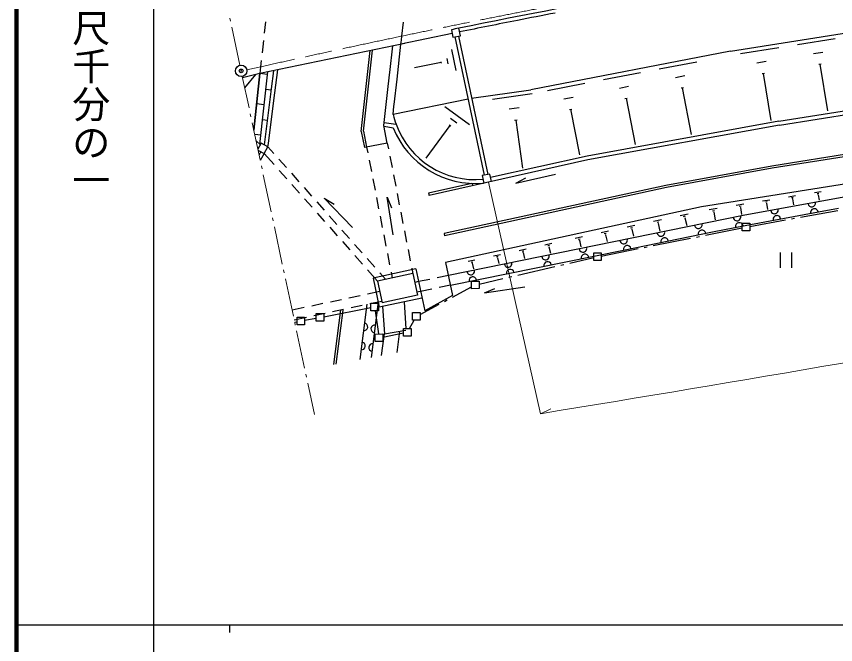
# Model space of a CAD drawing. Units: millimetres, scale not verified. Extents: x 40000 to 680000, y 20000 to 380000.
# Drawn here: x 40000 to 147675, y 202409 to 285025 of the extents above; entities that cross this region are included whole.
import ezdxf
from ezdxf.enums import TextEntityAlignment as Align

# ---------------------------------------------------------------- set-up
doc = ezdxf.new("R2010")
doc.units = ezdxf.units.MM
doc.header["$LTSCALE"] = 1000
doc.header["$PDMODE"] = 32
doc.header["$PDSIZE"] = 500
doc.linetypes.add('CHAIN', pattern=[18.5, 12, -1.5, 3.5, -1.5])
for name, color, linetype, lineweight in [('M-BGD', 7, 'Continuous', 25), ('M-BGD-HTXT', 7, 'Continuous', 13), ('M-BMK', 2, 'CHAIN', 13), ('M-BMK-ROW', 30, 'Continuous', 25), ('M-BMK-SRVR', 3, 'Continuous', 25), ('M-STR-HTXT', 7, 'Continuous', 13), ('M-STR-STR1', 1, 'Continuous', 25), ('M-TTL', 2, 'Continuous', 140), ('M-TTL-BAND', 7, 'Continuous', 25)]:
    doc.layers.add(name, color=color, linetype=linetype, lineweight=lineweight)
doc.layers.add('M-OTRS', color=6, linetype='Continuous')
doc.styles.add('@ＭＳ ゴシック', font='')
doc.styles.get('@ＭＳ ゴシック').set_extended_font_data('@MS Gothic')

msp = doc.modelspace()

# ---------------------------------------------------------------- linework, layer by layer
at = {"layer": 'M-BGD'}
for p, q in [((133872, 280438), (176634, 287292)), ((97172, 283254), (97373, 282272)), ((98355, 282474), (98154, 283456)), ((97272, 282763), (90549, 281371)), ((97373, 282272), (98355, 282474)), ((97624, 282323), (101488, 264135)), ((98115, 282424), (101979, 264246)), ((142652, 281332), (147612, 282120)), ((89080, 277660), (89476, 281149)), ((90034, 276779), (90548, 281371)), ((85322, 269897), (86510, 280533)), ((85622, 269917), (86821, 280594)), ((97185, 280658), (97750, 277922)), ((133872, 280438), (107637, 275380)), ((135186, 280139), (140196, 280938)), ((144748, 280132), (145991, 280334)), ((95824, 278952), (92337, 278246)), ((95804, 279042), (95844, 278872)), ((96575, 279465), (96717, 278783)), ((124493, 278119), (129413, 279068)), ((137302, 278929), (138555, 279131)), ((73526, 275484), (73834, 277880)), ((73839, 273971), (74355, 277991)), ((145452, 278719), (145763, 278770)), ((145612, 278750), (146593, 272607)), ((71999, 277502), (69735, 276932)), ((70008, 275649), (71489, 277395)), ((72000, 277506), (71198, 270068)), ((71198, 270068), (72000, 277506)), ((73002, 277397), (72000, 277506)), ((72003, 268194), (73032, 277718)), ((88793, 275033), (89050, 277319)), ((89050, 277319), (89080, 277660)), ((89657, 273421), (90034, 276779)), ((117148, 276706), (122008, 277645)), ((126620, 277000), (127852, 277232)), ((138016, 277506), (138327, 277557)), ((138166, 277527), (139157, 271343)), ((109812, 275293), (114723, 276242)), ((119254, 275596), (120467, 275829)), ((127363, 275607), (127674, 275668)), ((71752, 275471), (71822, 275541)), ((72594, 268135), (73526, 275484)), ((73506, 275323), (72785, 275402)), ((88347, 271073), (88793, 275033)), ((99820, 274257), (107637, 275380)), ((102577, 274150), (107798, 274899)), ((127524, 275638), (128705, 269495)), ((72567, 273407), (71574, 273516)), ((73125, 268306), (73839, 273971)), ((99359, 274126), (89509, 272107)), ((111939, 274173), (113171, 274405)), ((119988, 274224), (120288, 274285)), ((120138, 274254), (121309, 268192)), ((140220, 271225), (155663, 273702)), ((89509, 272107), (89627, 273210)), ((89627, 273210), (89657, 273421)), ((96323, 273179), (99554, 270798)), ((104754, 272860), (106067, 273052)), ((112683, 272781), (112993, 272841)), ((112833, 272811), (113994, 266798)), ((140301, 270734), (155744, 273210)), ((71327, 271491), (71397, 271561)), ((73001, 271343), (72349, 271412)), ((97057, 271637), (97870, 271046)), ((105467, 271368), (105798, 271418)), ((105638, 271388), (106539, 265084)), ((88298, 270672), (88347, 271073)), ((88752, 268368), (88298, 270672)), ((88318, 270572), (89531, 270383)), ((88347, 271083), (89891, 270835)), ((96988, 270694), (93807, 266380)), ((96888, 270774), (97089, 270624)), ((140210, 271225), (115026, 266649)), ((140301, 270734), (115117, 266158)), ((72141, 269417), (71319, 269507)), ((85322, 269897), (85736, 267782)), ((85622, 269917), (86036, 267843)), ((72073, 268134), (71501, 268645)), ((72193, 268355), (71733, 267542)), ((73066, 267865), (72193, 268355)), ((73066, 267865), (73125, 268306)), ((88752, 268368), (85736, 267782)), ((88752, 268368), (88897, 267622)), ((160291, 268716), (139296, 265349)), ((160341, 268415), (139346, 265049)), ((71813, 267683), (71682, 267803)), ((71753, 267452), (72576, 266992)), ((72144, 267242), (71894, 266811)), ((72576, 266992), (73066, 267865)), ((73066, 267865), (73824, 267011)), ((86036, 267843), (86182, 267097)), ((72576, 266992), (72046, 266089)), ((72576, 266992), (73878, 265525)), ((74488, 266263), (75484, 265142)), ((86373, 266115), (86660, 264643)), ((89089, 266640), (89376, 265168)), ((115117, 266158), (94234, 261489)), ((115006, 266649), (102320, 263815)), ((175410, 266111), (135516, 258829)), ((139296, 265349), (125376, 262794)), ((139356, 265049), (125427, 262504)), ((161448, 265009), (130061, 259964)), ((74542, 264777), (75538, 263655)), ((76148, 264394), (77144, 263273)), ((89567, 264186), (89854, 262714)), ((102209, 264296), (101237, 264085)), ((101237, 264085), (101459, 263103)), ((102431, 263324), (102209, 264296)), ((105639, 263078), (110870, 264278)), ((76202, 262908), (77198, 261786)), ((86851, 263662), (87138, 262189)), ((99865, 263060), (94164, 261779)), ((125376, 262794), (96206, 256480)), ((99865, 263060), (99976, 262770)), ((105639, 263078), (106971, 263782)), ((77808, 262525), (78804, 261403)), ((90045, 261733), (90332, 260260)), ((94164, 261779), (94234, 261489)), ((125437, 262504), (96276, 256179)), ((144884, 261869), (145775, 262010)), ((145245, 261739), (145465, 261779)), ((77862, 261038), (78858, 259916)), ((79468, 260655), (80464, 259534)), ((80462, 261129), (81746, 260349)), ((80462, 261129), (84196, 257275)), ((87329, 261208), (87616, 259735)), ((89500, 256310), (88712, 261261)), ((88712, 261261), (89285, 259868)), ((138069, 260757), (139021, 260919)), ((138450, 260627), (138691, 260668)), ((141486, 261313), (142408, 261465)), ((141867, 261193), (142098, 261224)), ((141978, 261013), (142038, 261023)), ((142008, 261023), (142139, 260241)), ((145355, 261579), (145415, 261589)), ((145385, 261579), (145506, 260847)), ((130061, 259964), (96401, 252671)), ((131064, 259625), (132126, 259797)), ((131495, 259475), (131766, 259515)), ((134591, 260201), (135604, 260363)), ((135003, 260061), (135253, 260102)), ((135133, 259871), (135193, 259881)), ((135163, 259871), (135305, 258969)), ((138571, 260457), (138631, 260457)), ((138601, 260457), (138742, 259635)), ((145418, 259334), (148064, 259808)), ((79522, 259168), (80518, 258047)), ((81128, 258786), (82124, 257665)), ((87808, 258754), (88095, 257282)), ((90523, 259279), (90810, 257807)), ((135516, 258829), (96775, 250947)), ((127256, 258848), (128308, 259080)), ((127697, 258718), (127958, 258778)), ((127838, 258528), (127908, 258548)), ((127878, 258538), (128100, 257526)), ((131636, 259275), (131696, 259285)), ((131666, 259285), (131828, 258283)), ((135778, 257546), (145418, 259334)), ((120292, 257335), (121304, 257556)), ((123759, 258091), (124801, 258313)), ((124200, 257961), (124460, 258022)), ((124341, 257781), (124401, 257791)), ((124371, 257781), (124582, 256799)), ((131489, 256698), (135778, 257546)), ((81182, 257299), (82177, 256177)), ((82788, 256917), (83784, 255795)), ((88286, 256300), (88573, 254828)), ((91002, 256825), (91288, 255353)), ((96206, 256480), (96276, 256179)), ((116864, 256598), (117836, 256810)), ((117266, 256478), (117516, 256529)), ((117406, 256308), (117466, 256318)), ((117436, 256308), (117628, 255416)), ((119795, 254297), (131489, 256698)), ((120713, 257215), (120973, 257275)), ((120853, 257035), (120913, 257055)), ((120883, 257045), (121095, 256103)), ((82841, 255429), (83837, 254308)), ((109449, 254994), (110391, 255196)), ((113457, 255862), (114409, 256064)), ((113849, 255742), (114089, 255792)), ((113989, 255572), (114039, 255582)), ((114009, 255582), (114201, 254730)), ((84448, 255047), (85444, 253926)), ((91480, 254371), (91767, 252899)), ((97047, 249675), (119795, 254297)), ((106072, 254258), (106994, 254460)), ((106463, 254148), (106694, 254199)), ((109840, 254874), (110081, 254925)), ((109971, 254704), (110031, 254724)), ((110001, 254714), (110182, 253893)), ((84501, 253560), (85497, 252438)), ((86108, 253178), (87104, 252057)), ((88764, 253846), (89051, 252374)), ((102725, 253532), (103617, 253723)), ((103096, 253422), (103327, 253472)), ((103227, 253262), (103277, 253282)), ((103247, 253272), (103418, 252520)), ((106584, 253988), (106644, 253998)), ((106614, 253988), (106785, 253196)), ((140374, 253954), (140376, 251949)), ((141877, 253956), (141880, 251951)), ((96401, 252671), (97340, 248322)), ((99398, 252815), (100270, 253007)), ((99769, 252706), (99990, 252756)), ((99890, 252555), (99940, 252566)), ((99910, 252555), (100071, 251844)), ((86161, 251690), (87464, 250223)), ((92483, 251824), (86872, 250613)), ((92093, 251232), (87464, 250223)), ((87768, 251309), (88526, 250455)), ((89242, 251392), (89388, 250647)), ((91958, 251917), (92103, 251172)), ((92093, 251232), (92719, 248366)), ((92483, 251824), (93674, 246302)), ((96775, 250947), (95300, 250644)), ((86872, 250613), (87699, 246765)), ((87464, 250223), (88089, 247357)), ((92847, 250140), (92355, 250049)), ((94321, 250443), (92847, 250140)), ((86156, 248540), (87756, 248880)), ((93119, 248867), (92608, 248767)), ((94593, 249170), (93119, 248867)), ((97047, 249675), (95573, 249372)), ((101509, 248658), (106810, 249478)), ((101509, 248658), (102881, 249262)), ((81266, 247498), (82733, 247811)), ((83711, 248019), (85178, 248331)), ((93311, 247976), (87699, 246765)), ((92719, 248366), (88089, 247357)), ((97340, 248322), (93674, 246302)), ((76242, 246429), (77842, 246769)), ((78821, 246978), (80288, 247290)), ((83988, 246726), (85456, 247038)), ((86065, 247164), (85132, 239885)), ((86434, 247246), (88039, 247588)), ((87548, 247487), (86615, 240168)), ((88120, 246856), (88365, 243298)), ((90946, 247461), (91181, 243993)), ((79098, 245686), (80565, 245998)), ((81543, 246206), (83010, 246518)), ((81735, 239229), (82647, 246437)), ((82046, 239290), (82948, 246398)), ((76515, 245136), (78120, 245477)), ((88365, 243298), (91191, 243773)), ((90043, 240824), (90400, 243641)), ((87998, 240431), (88365, 243298))]:
    msp.add_line(p, q, dxfattribs=at)
for centre, radius, start, end in [((345770, -934465), 1242847, 100.26552, 101.49216), ((345770, -934465), 1242345, 100.90099, 101.13492), ((345770, -934465), 1242345, 101.13492, 101.49215), ((345770, -934465), 1242847, 101.49216, 101.53837), ((100321, 274648), 11096, 193.20742, 200.10012), ((100321, 274648), 11597, 201.57147, 275.31913), ((100321, 274648), 11096, 200.10012, 275.31913), ((139644, 259576), 501, 190.26218, 10.43416), ((144545, 260475), 501, 190.63402, 10.06231), ((144877, 259233), 501, 10.47488, 190.47488), ((134714, 258647), 501, 189.23289, 13.76583), ((139947, 258324), 501, 10.47488, 190.47488), ((129623, 257628), 501, 191.51783, 11.48088), ((135026, 257405), 501, 11.20208, 191.20208), ((124713, 256609), 501, 189.82419, 13.17452), ((130106, 256416), 501, 11.61297, 191.61297), ((119803, 255620), 501, 190.62268, 12.37604), ((125196, 255407), 501, 11.61297, 191.61297), ((114462, 254520), 501, 188.62434, 14.37438), ((120286, 254398), 501, 11.61297, 191.61297), ((109541, 253521), 501, 189.42337, 13.57534), ((114734, 253267), 501, 11.49696, 191.49696), ((104631, 252532), 501, 190.222, 12.77671), ((109814, 252268), 501, 11.49696, 191.49696), ((99721, 251543), 501, 191.02038, 11.97833), ((104903, 251269), 501, 11.49696, 191.49696), ((99993, 250270), 501, 11.49696, 191.49696), ((85678, 244186), 501, 262.7663, 82.7663), ((87101, 243938), 501, 82.7663, 262.7663), ((85360, 241680), 501, 262.7663, 82.7663), ((86824, 241481), 501, 82.7663, 262.7663)]:
    msp.add_arc(centre, radius, start, end, dxfattribs=at)
at = {"layer": 'M-BGD-HTXT'}
for p, q in [((68060, 284797), (68143, 284406)), ((68310, 283623), (69383, 278588)), ((70575, 272997), (69697, 277118)), ((70826, 271824), (70742, 272215)), ((72035, 266151), (70992, 271041)), ((72285, 264978), (72202, 265369)), ((73494, 259305), (72452, 264195)), ((73744, 258132), (73661, 258523)), ((74954, 252459), (73911, 257349)), ((75204, 251285), (75121, 251677)), ((76413, 245613), (75371, 250503)), ((76663, 244439), (76580, 244830)), ((77873, 238767), (76830, 243657)), ((78123, 237593), (78039, 237984)), ((79168, 232690), (78290, 236811))]:
    msp.add_line(p, q, dxfattribs=at)
at = {"layer": 'M-BMK'}
msp.add_line((70275, 278015), (72901, 278560), dxfattribs=at)
msp.add_arc((345770, -934465), 1243348, 98.24261, 102.67763, dxfattribs=at)
at = {"layer": 'M-BMK-ROW'}
for p, q in [((143064, 258612), (147984, 259504)), ((141883, 258398), (142277, 258470)), ((135407, 257816), (136409, 257818)), ((135408, 256814), (135407, 257816)), ((136409, 257818), (136410, 256815)), ((136410, 257407), (141096, 258256)), ((130556, 256245), (135407, 257215)), ((136410, 256815), (135408, 256814)), ((123692, 254873), (128595, 255853)), ((129379, 256010), (129771, 256088)), ((116879, 253511), (121730, 254481)), ((122515, 254638), (122907, 254716)), ((112727, 252574), (115877, 253299)), ((115876, 253910), (116878, 253912)), ((115877, 252908), (115876, 253910)), ((116878, 253912), (116880, 252909)), ((105905, 251004), (110778, 252125)), ((111557, 252305), (111947, 252395)), ((116880, 252909), (115877, 252908)), ((99803, 250220), (100805, 250221)), ((99804, 249217), (99803, 250220)), ((100805, 250221), (100807, 249219)), ((100806, 249830), (103956, 250555)), ((104735, 250735), (105125, 250824)), ((97320, 248117), (99804, 249448)), ((100807, 249219), (99804, 249217)), ((96262, 247550), (96615, 247739)), ((80393, 245522), (86596, 246734)), ((86596, 247325), (87598, 247326)), ((86597, 246323), (86596, 247325)), ((87598, 247326), (87599, 246324)), ((93073, 245840), (95557, 247172)), ((79390, 245932), (80393, 245933)), ((79392, 244929), (79390, 245932)), ((80393, 245933), (80394, 244931)), ((87599, 246324), (86597, 246323)), ((87168, 246323), (87604, 243257)), ((92070, 246069), (93073, 246071)), ((92072, 245067), (92070, 246069)), ((93073, 246071), (93074, 245068)), ((76585, 244805), (76886, 244866)), ((76885, 245477), (77888, 245479)), ((76887, 244475), (76885, 245477)), ((77889, 244476), (76887, 244475)), ((77888, 245479), (77889, 244476)), ((77888, 245068), (79391, 245340)), ((80394, 244931), (79392, 244929)), ((91662, 243994), (92282, 245067)), ((93074, 245068), (92072, 245067)), ((88175, 242857), (90871, 243391)), ((90870, 243993), (91873, 243994)), ((90872, 242991), (90870, 243993)), ((91873, 243994), (91874, 242992)), ((87173, 243256), (88175, 243257)), ((87174, 242254), (87173, 243256)), ((88175, 243257), (88176, 242255)), ((91874, 242992), (90872, 242991)), ((88176, 242255), (87174, 242254))]:
    msp.add_line(p, q, dxfattribs=at)
at = {"layer": 'M-BMK-SRVR'}
msp.add_circle((69544, 277854), 752, dxfattribs=at)
at = {"layer": 'M-OTRS'}
msp.add_point((69544, 277854), dxfattribs=at)
at = {"layer": 'M-STR-HTXT'}
for p, q in [((102050, 263234), (108868, 232771)), ((108868, 232771), (110230, 233404))]:
    msp.add_line(p, q, dxfattribs=at)
msp.add_open_spline([(108868, 232771), (135179, 237099), (161490, 241427), (187817, 246784), (212590, 251825), (237378, 257776), (262315, 258740), (287444, 259712), (312724, 255620), (338004, 251528)], degree=3, knots=[0, 0, 0, 0, 1, 1, 1, 2, 2, 2, 3, 3, 3, 3], dxfattribs=at)
at = {"layer": 'M-STR-STR1'}
for p, q in [((72743, 284318), (72581, 282826)), ((90667, 282423), (90871, 284259)), ((90608, 281902), (90667, 282423)), ((91059, 281478), (71999, 277502)), ((72386, 281035), (72297, 280214)), ((72473, 281832), (72386, 281035)), ((90548, 281371), (90608, 281902)), ((72188, 279220), (72099, 278399)), ((72099, 278399), (72000, 277506))]:
    msp.add_line(p, q, dxfattribs=at)
at = {"layer": 'M-TTL'}
msp.add_line((40000, 380000), (40000, 20000), dxfattribs=at)
at = {"layer": 'M-TTL-BAND'}
for p, q in [((58000, 370000), (58000, 20000)), ((40000, 205000), (579000, 205000)), ((68000, 205000), (68000, 204000))]:
    msp.add_line(p, q, dxfattribs=at)

# ---------------------------------------------------------------- texts
at = {"layer": 'M-TTL-BAND', "style": '@ＭＳ ゴシック'}
msp.add_text('縮尺千分の一', height=3666, rotation=270, dxfattribs=at).set_placement((49777, 261030), align=Align.MIDDLE_RIGHT)

doc.saveas('drawing.dxf')
